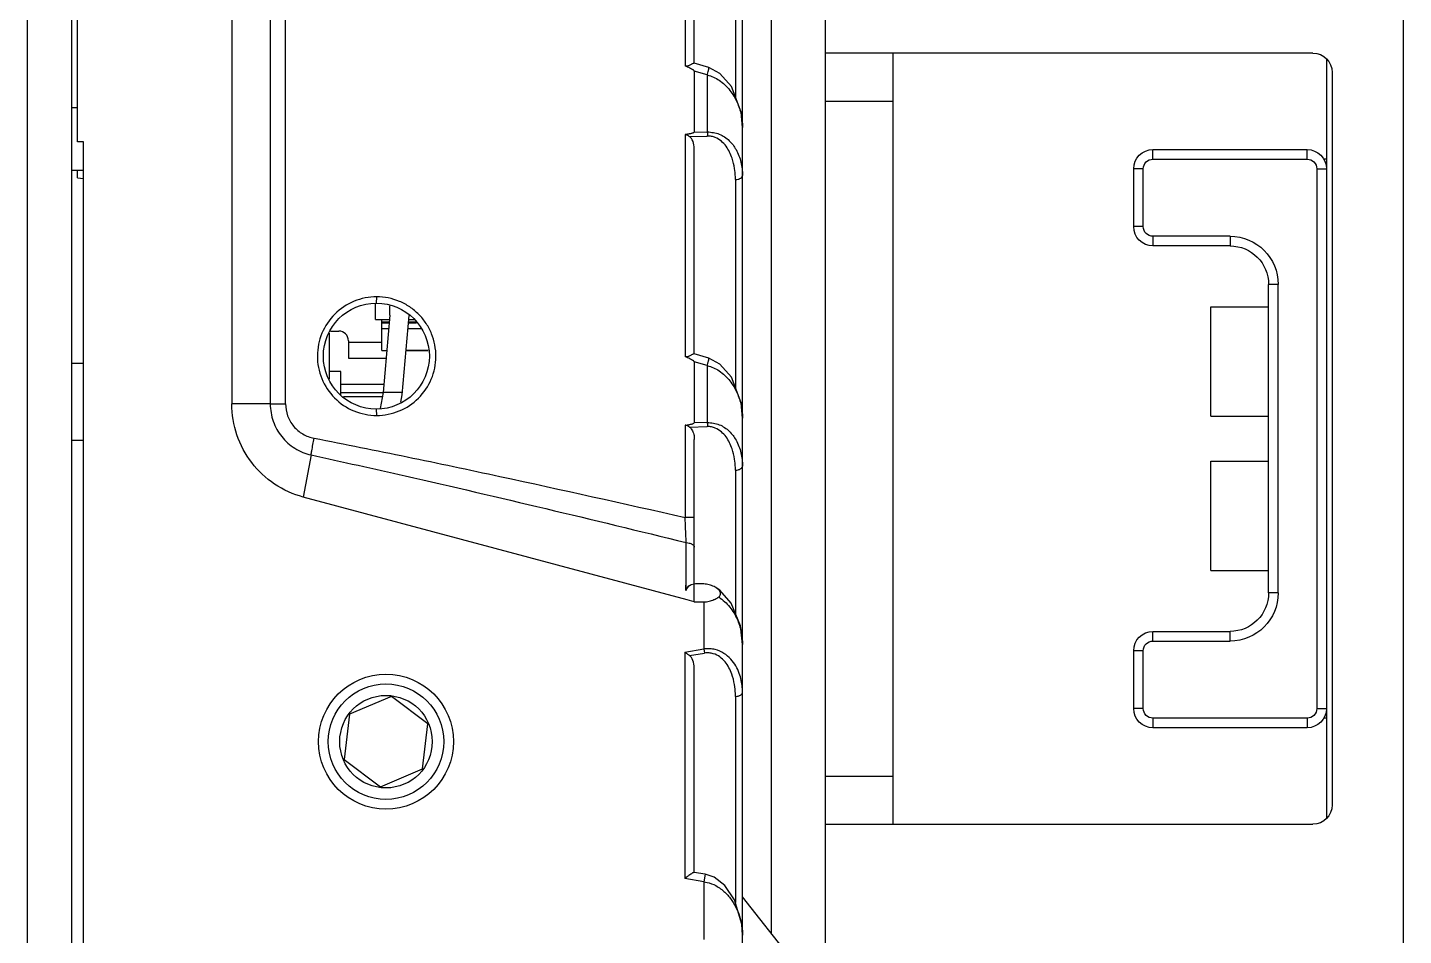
# Model space of a CAD drawing. Header units: millimetres. Extents: x 562 to 17351, y 2396 to 6995.
# Drawn here: x 15657.6 to 15729, y 5257.4 to 5304.5 of the extents above; entities that cross this region are included whole.
import ezdxf

# ---------------------------------------------------------------- set-up
doc = ezdxf.new("R2010")
doc.units = ezdxf.units.MM
for name, color, linetype in [('02___PRT_ALL_AXES', 7, 'Continuous'), ('1_1_1_1', 7, 'Continuous'), ('_35946', 7, 'Continuous'), ('_88746', 7, 'Continuous'), ('MSBR-1_1', 7, 'Continuous')]:
    doc.layers.add(name, color=color, linetype=linetype)
doc.layers.add('1', color=7, linetype='Continuous', true_color=0xffffff)

# ---------------------------------------------------------------- blocks, each defined once
blk = doc.blocks.new('sdf')
at = {"color": 7, "linetype": 'Continuous'}
for p, q in [((25040.807, 8228.624), (25040.807, 8488.536)), ((25039.307, 8220.994), (25039.307, 8467.102)), ((25012.807, 8461.063), (25012.807, 8256.097)), ((25014.803, 8461.063), (25014.803, 8256.097)), ((25015.595, 8256.097), (25015.595, 8461.063)), ((25036.333, 8283.58), (25036.333, 8273.627)), ((25036.807, 8273.764), (25036.807, 8283.58)), ((25038.942, 8282.811), (25038.942, 8272.005)), ((25004.807, 8269.705), (25004.807, 8278.705)), ((25037.561, 8273.547), (25036.8, 8273.775)), ((25037.481, 8273.164), (25036.807, 8273.366)), ((25036.807, 8273.366), (25036.807, 8270.196)), ((25037.481, 8273.164), (25037.481, 8270.214)), ((25005.107, 8269.705), (25004.807, 8269.705)), ((25005.107, 8227.83), (25005.107, 8269.705)), ((25036.333, 8270.07), (25036.333, 8258.551)), ((25036.555, 8269.976), (25037.481, 8269.999)), ((25036.807, 8270.196), (25037.481, 8270.214)), ((25036.807, 8258.689), (25036.807, 8269.335)), ((25004.807, 8267.83), (25004.807, 8268.205)), ((25004.807, 8267.83), (25005.107, 8267.799)), ((25038.942, 8267.735), (25038.942, 8256.929)), ((25020.307, 8261.33), (25020.324, 8261.656)), ((25017.857, 8259.768), (25017.857, 8257.392)), ((25037.561, 8258.471), (25036.8, 8258.7)), ((25037.481, 8258.088), (25036.807, 8258.291)), ((25036.807, 8258.291), (25036.807, 8255.121)), ((25037.481, 8258.088), (25037.481, 8255.138)), ((25014.803, 8256.097), (25012.807, 8256.097)), ((25014.803, 8256.097), (25015.595, 8256.097)), ((25020.324, 8255.504), (25020.307, 8255.83)), ((25036.333, 8254.995), (25036.333, 8250.21)), ((25036.555, 8254.9), (25037.481, 8254.924)), ((25037.481, 8255.138), (25036.807, 8255.121)), ((25036.807, 8246.75), (25036.807, 8254.26)), ((25016.922, 8253.451), (25016.513, 8251.268)), ((25038.942, 8252.66), (25038.942, 8245.226)), ((25036.437, 8245.929), (25016.512, 8251.268)), ((25036.807, 8250.21), (25036.333, 8250.21)), ((25036.352, 8249.756), (25036.333, 8250.21)), ((25036.369, 8249.319), (25036.352, 8249.756)), ((25036.384, 8248.149), (25036.385, 8248.913)), ((25036.384, 8248.669), (25036.385, 8248.913)), ((25036.376, 8247.001), (25036.384, 8248.149)), ((25036.377, 8247.001), (25036.382, 8248.149)), ((25036.382, 8248.149), (25036.384, 8248.669)), ((25036.375, 8246.417), (25036.377, 8247.001)), ((25036.379, 8246.416), (25036.376, 8247.001)), ((25036.647, 8246.709), (25036.572, 8246.679)), ((25036.807, 8246.75), (25036.646, 8246.71)), ((25036.807, 8245.83), (25036.807, 8246.75)), ((25036.807, 8245.83), (25036.437, 8245.929)), ((25036.807, 8245.83), (25037.307, 8245.83)), ((25037.307, 8245.83), (25037.307, 8243.391)), ((25036.307, 8243.228), (25037.307, 8243.391)), ((25036.307, 8243.228), (25036.307, 8231.473)), ((25036.551, 8243.048), (25037.342, 8243.177)), ((25037.307, 8243.391), (25037.342, 8243.177)), ((25036.807, 8231.784), (25036.807, 8242.405)), ((25021.087, 8240.931), (25018.911, 8239.998)), ((25022.982, 8239.513), (25021.087, 8240.931)), ((25038.942, 8240.926), (25038.942, 8230.228)), ((25018.911, 8239.998), (25018.631, 8237.647)), ((25022.702, 8237.162), (25022.982, 8239.513)), ((25018.631, 8237.647), (25020.527, 8236.23)), ((25020.527, 8236.23), (25022.702, 8237.162)), ((25037.371, 8231.705), (25036.797, 8231.799)), ((25037.307, 8231.311), (25036.307, 8231.473)), ((25037.371, 8231.705), (25037.307, 8231.311)), ((25037.307, 8231.311), (25037.307, 8228.315)), ((25041.807, 8227.355), (25039.307, 8230.528))]:
    blk.add_line(p, q, dxfattribs=at)
for points in [[(25039.307, 8270.433), (25039.233, 8271.228), (25038.732, 8272.564), (25038.136, 8273.244), (25037.561, 8273.547)], [(25039.307, 8255.357), (25039.233, 8256.153), (25038.732, 8257.488), (25038.136, 8258.168), (25037.561, 8258.471)], [(25039.307, 8243.613), (25039.197, 8244.594), (25038.723, 8245.769), (25038.129, 8246.439), (25037.894, 8246.595)], [(25038.898, 8230.378), (25038.397, 8231.119), (25037.829, 8231.554), (25037.371, 8231.705)], [(25039.307, 8228.538), (25039.269, 8229.117), (25038.898, 8230.378)]]:
    blk.add_lwpolyline(points, dxfattribs=at)
for centre, radius in [((25020.307, 8258.58), 2.75), ((25020.807, 8238.58), 3.5), ((25020.807, 8238.58), 3), ((25020.807, 8238.58), 2.4)]:
    blk.add_circle(centre, radius, dxfattribs=at)
blk.add_arc((24841.198, 8241.645), 195.322, 2.13253, 2.25186, dxfattribs=at)
for centre, end_param in [((25036.307, 8269.254), -0.34832), ((25036.307, 8242.323), -0.340384)]:
    blk.add_ellipse(centre, major_axis=(0.085, 0.787), ratio=0.625869, start_param=-1.399955, end_param=end_param, dxfattribs=at)
for points, knots in [([(25036.8, 8273.775), (25036.797, 8273.776), (25036.789, 8273.776), (25036.769, 8273.771), (25036.737, 8273.757), (25036.69, 8273.733), (25036.634, 8273.704), (25036.57, 8273.67), (25036.511, 8273.643), (25036.46, 8273.624), (25036.405, 8273.61), (25036.359, 8273.615), (25036.333, 8273.627)], [0, 0, 0, 0, 0.018452, 0.044904, 0.122328, 0.228528, 0.357266, 0.502929, 0.660744, 0.743558, 0.828004, 1, 1, 1, 1]), ([(25036.807, 8273.366), (25036.801, 8273.376), (25036.789, 8273.395), (25036.762, 8273.418), (25036.733, 8273.435), (25036.694, 8273.459), (25036.644, 8273.485), (25036.562, 8273.526), (25036.458, 8273.573), (25036.375, 8273.609), (25036.333, 8273.627)], [0, 0, 0, 0, 0.06274, 0.125083, 0.187789, 0.250247, 0.375219, 0.500171, 0.750088, 1, 1, 1, 1]), ([(25037.481, 8273.164), (25037.485, 8273.178), (25037.504, 8273.241), (25037.521, 8273.304), (25037.533, 8273.353)], [0, 0, 0, 0, 0.234733, 1, 1, 1, 1]), ([(25037.481, 8273.164), (25037.591, 8273.137), (25037.804, 8273.063), (25038, 8272.953), (25038.092, 8272.892)], [0, 0, 0, 0, 0.50722, 1, 1, 1, 1]), ([(25037.533, 8273.353), (25037.539, 8273.377), (25037.547, 8273.412), (25037.556, 8273.456), (25037.561, 8273.485), (25037.564, 8273.509), (25037.565, 8273.527), (25037.565, 8273.539), (25037.563, 8273.546), (25037.561, 8273.547)], [0, 0, 0, 0, 0.37606, 0.542984, 0.690012, 0.812837, 0.907301, 0.969767, 1, 1, 1, 1]), ([(25038.092, 8272.892), (25038.305, 8272.75), (25038.669, 8272.401), (25039.042, 8271.772), (25039.257, 8271.109), (25039.306, 8270.656), (25039.307, 8270.433)], [0, 0, 0, 0, 0.269793, 0.522533, 0.76442, 1, 1, 1, 1]), ([(25036.807, 8270.196), (25036.791, 8270.183), (25036.765, 8270.165), (25036.728, 8270.147), (25036.689, 8270.134), (25036.638, 8270.124), (25036.577, 8270.111), (25036.517, 8270.099), (25036.435, 8270.085), (25036.374, 8270.076), (25036.333, 8270.07)], [0, 0, 0, 0, 0.125407, 0.187894, 0.250203, 0.375527, 0.500587, 0.625301, 0.750111, 1, 1, 1, 1]), ([(25036.333, 8270.07), (25036.354, 8270.073), (25036.397, 8270.07), (25036.454, 8270.043), (25036.506, 8270.011), (25036.539, 8269.988), (25036.555, 8269.976)], [0, 0, 0, 0, 0.257796, 0.511515, 0.759394, 1, 1, 1, 1]), ([(25037.481, 8270.214), (25037.589, 8270.206), (25037.799, 8270.185), (25038.006, 8270.134), (25038.103, 8270.097)], [0, 0, 0, 0, 0.509429, 1, 1, 1, 1]), ([(25037.481, 8270.214), (25037.482, 8270.194), (25037.483, 8270.123), (25037.483, 8270.051), (25037.481, 8269.999)], [0, 0, 0, 0, 0.274207, 1, 1, 1, 1]), ([(25037.897, 8269.917), (25037.833, 8269.945), (25037.696, 8269.988), (25037.553, 8270.001), (25037.481, 8269.999)], [0, 0, 0, 0, 0.495387, 1, 1, 1, 1]), ([(25038.769, 8268.841), (25038.731, 8268.951), (25038.642, 8269.168), (25038.463, 8269.473), (25038.219, 8269.74), (25038.011, 8269.87), (25037.897, 8269.917)], [0, 0, 0, 0, 0.244859, 0.491614, 0.741426, 1, 1, 1, 1]), ([(25038.103, 8270.097), (25038.296, 8270.023), (25038.554, 8269.843), (25038.818, 8269.543), (25038.924, 8269.38), (25038.971, 8269.298)], [0, 0, 0, 0, 0.516818, 0.761558, 1, 1, 1, 1]), ([(25038.971, 8269.298), (25039.03, 8269.194), (25039.13, 8268.98), (25039.234, 8268.644), (25039.294, 8268.299), (25039.307, 8268.066), (25039.307, 8267.949)], [0, 0, 0, 0, 0.253645, 0.503228, 0.750435, 1, 1, 1, 1]), ([(25038.942, 8267.735), (25038.942, 8267.784), (25038.938, 8267.977), (25038.92, 8268.17), (25038.898, 8268.312)], [0, 0, 0, 0, 0.250652, 1, 1, 1, 1]), ([(25038.942, 8267.735), (25038.988, 8267.738), (25039.057, 8267.748), (25039.144, 8267.775), (25039.201, 8267.801), (25039.247, 8267.834), (25039.289, 8267.88), (25039.307, 8267.923), (25039.307, 8267.949)], [0, 0, 0, 0, 0.305362, 0.455106, 0.593546, 0.716472, 0.824371, 1, 1, 1, 1]), ([(25019.15, 8261.424), (25018.781, 8261.272), (25018.096, 8260.818), (25017.638, 8260.135), (25017.484, 8259.766)], [0, 0, 0, 0, 0.499882, 1, 1, 1, 1]), ([(25020.324, 8261.656), (25020.124, 8261.656), (25019.722, 8261.616), (25019.336, 8261.5), (25019.15, 8261.424)], [0, 0, 0, 0, 0.499002, 1, 1, 1, 1]), ([(25021.507, 8261.419), (25021.32, 8261.497), (25020.931, 8261.616), (25020.526, 8261.656), (25020.324, 8261.656)], [0, 0, 0, 0, 0.501053, 1, 1, 1, 1]), ([(25023.173, 8259.736), (25023.097, 8259.923), (25022.907, 8260.284), (25022.523, 8260.758), (25022.052, 8261.148), (25021.694, 8261.341), (25021.507, 8261.419)], [0, 0, 0, 0, 0.250096, 0.50009, 0.749947, 1, 1, 1, 1]), ([(25017.484, 8259.766), (25017.33, 8259.398), (25017.166, 8258.592), (25017.324, 8257.785), (25017.475, 8257.416)], [0, 0, 0, 0, 0.499996, 1, 1, 1, 1]), ([(25023.158, 8257.386), (25023.312, 8257.754), (25023.479, 8258.559), (25023.323, 8259.366), (25023.173, 8259.736)], [0, 0, 0, 0, 0.499984, 1, 1, 1, 1]), ([(25036.8, 8258.7), (25036.797, 8258.701), (25036.789, 8258.701), (25036.769, 8258.696), (25036.737, 8258.681), (25036.69, 8258.658), (25036.634, 8258.628), (25036.57, 8258.595), (25036.511, 8258.567), (25036.46, 8258.548), (25036.405, 8258.535), (25036.359, 8258.54), (25036.333, 8258.551)], [0, 0, 0, 0, 0.018452, 0.044904, 0.122328, 0.228528, 0.357266, 0.502929, 0.660744, 0.743558, 0.828004, 1, 1, 1, 1]), ([(25036.807, 8258.291), (25036.801, 8258.301), (25036.789, 8258.32), (25036.762, 8258.342), (25036.733, 8258.36), (25036.694, 8258.383), (25036.644, 8258.41), (25036.562, 8258.45), (25036.458, 8258.498), (25036.375, 8258.534), (25036.333, 8258.551)], [0, 0, 0, 0, 0.062749, 0.125075, 0.187791, 0.250243, 0.375217, 0.500169, 0.750087, 1, 1, 1, 1]), ([(25037.481, 8258.088), (25037.485, 8258.103), (25037.504, 8258.166), (25037.521, 8258.229), (25037.533, 8258.277)], [0, 0, 0, 0, 0.234733, 1, 1, 1, 1]), ([(25037.533, 8258.277), (25037.539, 8258.301), (25037.547, 8258.336), (25037.556, 8258.381), (25037.561, 8258.41), (25037.564, 8258.433), (25037.565, 8258.452), (25037.565, 8258.463), (25037.563, 8258.471), (25037.561, 8258.471)], [0, 0, 0, 0, 0.37606, 0.542984, 0.690012, 0.812837, 0.907301, 0.969767, 1, 1, 1, 1]), ([(25017.475, 8257.416), (25017.628, 8257.044), (25018.083, 8256.354), (25018.771, 8255.894), (25019.141, 8255.74)], [0, 0, 0, 0, 0.500101, 1, 1, 1, 1]), ([(25037.481, 8258.088), (25037.591, 8258.062), (25037.804, 8257.988), (25038, 8257.878), (25038.092, 8257.817)], [0, 0, 0, 0, 0.50722, 1, 1, 1, 1]), ([(25038.092, 8257.817), (25038.305, 8257.675), (25038.669, 8257.325), (25039.042, 8256.697), (25039.257, 8256.034), (25039.306, 8255.58), (25039.307, 8255.357)], [0, 0, 0, 0, 0.269793, 0.522533, 0.76442, 1, 1, 1, 1]), ([(25021.498, 8255.738), (25021.865, 8255.889), (25022.547, 8256.341), (25023.003, 8257.02), (25023.158, 8257.386)], [0, 0, 0, 0, 0.499886, 1, 1, 1, 1]), ([(25016.512, 8251.268), (25015.988, 8251.408), (25014.978, 8251.866), (25013.769, 8253), (25012.987, 8254.461), (25012.807, 8255.555), (25012.807, 8256.098)], [0, 0, 0, 0, 0.250011, 0.499999, 0.749988, 1, 1, 1, 1]), ([(25014.803, 8256.097), (25014.802, 8255.794), (25014.907, 8255.181), (25015.359, 8254.371), (25016.052, 8253.755), (25016.626, 8253.518), (25016.922, 8253.451)], [0, 0, 0, 0, 0.250176, 0.50006, 0.74994, 1, 1, 1, 1]), ([(25015.595, 8256.097), (25015.595, 8255.889), (25015.651, 8255.574), (25015.827, 8255.194), (25016.008, 8254.936), (25016.231, 8254.713), (25016.574, 8254.474), (25016.874, 8254.362), (25017.078, 8254.325)], [0, 0, 0, 0, 0.249438, 0.374933, 0.500145, 0.62536, 0.750816, 1, 1, 1, 1]), ([(25019.141, 8255.74), (25019.328, 8255.662), (25019.718, 8255.544), (25020.122, 8255.504), (25020.324, 8255.504)], [0, 0, 0, 0, 0.501009, 1, 1, 1, 1]), ([(25020.324, 8255.504), (25020.524, 8255.504), (25020.926, 8255.544), (25021.313, 8255.661), (25021.498, 8255.738)], [0, 0, 0, 0, 0.498965, 1, 1, 1, 1]), ([(25036.333, 8254.995), (25036.374, 8255.001), (25036.435, 8255.01), (25036.516, 8255.024), (25036.577, 8255.036), (25036.638, 8255.048), (25036.689, 8255.058), (25036.728, 8255.071), (25036.765, 8255.089), (25036.791, 8255.108), (25036.807, 8255.121)], [0, 0, 0, 0, 0.249886, 0.374696, 0.499412, 0.624472, 0.749793, 0.812105, 0.874598, 1, 1, 1, 1]), ([(25036.486, 8254.948), (25036.464, 8254.962), (25036.416, 8254.989), (25036.36, 8254.999), (25036.333, 8254.995)], [0, 0, 0, 0, 0.493695, 1, 1, 1, 1]), ([(25036.555, 8254.9), (25036.549, 8254.904), (25036.527, 8254.921), (25036.504, 8254.937), (25036.486, 8254.948)], [0, 0, 0, 0, 0.245482, 1, 1, 1, 1]), ([(25036.555, 8254.9), (25036.604, 8254.864), (25036.675, 8254.782), (25036.741, 8254.648), (25036.78, 8254.522), (25036.802, 8254.392), (25036.806, 8254.304), (25036.806, 8254.26)], [0, 0, 0, 0, 0.257263, 0.44456, 0.62998, 0.814811, 1, 1, 1, 1]), ([(25037.481, 8255.138), (25037.589, 8255.131), (25037.799, 8255.109), (25038.006, 8255.058), (25038.103, 8255.021)], [0, 0, 0, 0, 0.509429, 1, 1, 1, 1]), ([(25037.481, 8255.138), (25037.482, 8255.119), (25037.483, 8255.047), (25037.483, 8254.976), (25037.481, 8254.924)], [0, 0, 0, 0, 0.274207, 1, 1, 1, 1]), ([(25037.897, 8254.842), (25037.833, 8254.869), (25037.696, 8254.913), (25037.553, 8254.926), (25037.481, 8254.924)], [0, 0, 0, 0, 0.495387, 1, 1, 1, 1]), ([(25038.769, 8253.766), (25038.731, 8253.876), (25038.642, 8254.092), (25038.463, 8254.398), (25038.219, 8254.664), (25038.011, 8254.794), (25037.897, 8254.842)], [0, 0, 0, 0, 0.244859, 0.491614, 0.741426, 1, 1, 1, 1]), ([(25038.103, 8255.021), (25038.296, 8254.948), (25038.554, 8254.767), (25038.818, 8254.467), (25038.924, 8254.305), (25038.971, 8254.222)], [0, 0, 0, 0, 0.516818, 0.761558, 1, 1, 1, 1]), ([(25016.922, 8253.451), (25016.934, 8253.522), (25016.984, 8253.813), (25017.037, 8254.104), (25017.078, 8254.325)], [0, 0, 0, 0, 0.242346, 1, 1, 1, 1]), ([(25017.078, 8254.325), (25018.689, 8254.012), (25021.906, 8253.363), (25028.327, 8252.005), (25033.133, 8250.937), (25036.333, 8250.21)], [0, 0, 0, 0, 0.249999, 0.499999, 1, 1, 1, 1]), ([(25038.971, 8254.222), (25039.03, 8254.119), (25039.13, 8253.905), (25039.234, 8253.568), (25039.294, 8253.224), (25039.307, 8252.991), (25039.307, 8252.874)], [0, 0, 0, 0, 0.253645, 0.503228, 0.750435, 1, 1, 1, 1]), ([(25016.922, 8253.451), (25018.549, 8253.098), (25025.052, 8251.654), (25031.53, 8250.097), (25036.385, 8248.913)], [0, 0, 0, 0, 0.249885, 1, 1, 1, 1]), ([(25038.942, 8252.66), (25038.942, 8252.708), (25038.938, 8252.901), (25038.92, 8253.094), (25038.898, 8253.237)], [0, 0, 0, 0, 0.250652, 1, 1, 1, 1]), ([(25038.942, 8252.66), (25038.988, 8252.662), (25039.057, 8252.673), (25039.144, 8252.7), (25039.201, 8252.726), (25039.247, 8252.759), (25039.289, 8252.804), (25039.307, 8252.847), (25039.307, 8252.874)], [0, 0, 0, 0, 0.305362, 0.455106, 0.593546, 0.716472, 0.824371, 1, 1, 1, 1]), ([(25036.385, 8248.913), (25036.439, 8248.909), (25036.518, 8248.895), (25036.618, 8248.864), (25036.683, 8248.834), (25036.736, 8248.797), (25036.785, 8248.746), (25036.807, 8248.698), (25036.807, 8248.668)], [0, 0, 0, 0, 0.309107, 0.459256, 0.597691, 0.720322, 0.827347, 1, 1, 1, 1]), ([(25036.646, 8246.71), (25036.609, 8246.696), (25036.537, 8246.662), (25036.475, 8246.609), (25036.45, 8246.58)], [0, 0, 0, 0, 0.507458, 1, 1, 1, 1]), ([(25037.894, 8246.595), (25037.814, 8246.64), (25037.64, 8246.707), (25037.367, 8246.761), (25037.087, 8246.78), (25036.899, 8246.766), (25036.807, 8246.75)], [0, 0, 0, 0, 0.24587, 0.496192, 0.748136, 1, 1, 1, 1]), ([(25036.45, 8246.58), (25036.43, 8246.557), (25036.395, 8246.506), (25036.38, 8246.446), (25036.379, 8246.416)], [0, 0, 0, 0, 0.508454, 1, 1, 1, 1]), ([(25036.458, 8246.595), (25036.436, 8246.57), (25036.398, 8246.514), (25036.38, 8246.448), (25036.38, 8246.415)], [0, 0, 0, 0, 0.502347, 1, 1, 1, 1]), ([(25036.572, 8246.679), (25036.561, 8246.674), (25036.519, 8246.653), (25036.482, 8246.622), (25036.458, 8246.595)], [0, 0, 0, 0, 0.238218, 1, 1, 1, 1]), ([(25037.826, 8245.947), (25037.848, 8245.957), (25037.935, 8245.999), (25038.017, 8246.051), (25038.076, 8246.092)], [0, 0, 0, 0, 0.252672, 1, 1, 1, 1]), ([(25038.076, 8246.092), (25038.099, 8246.108), (25038.138, 8246.146), (25038.167, 8246.222), (25038.163, 8246.301), (25038.135, 8246.375), (25038.089, 8246.441), (25038.012, 8246.52), (25037.943, 8246.568), (25037.894, 8246.595)], [0, 0, 0, 0, 0.127181, 0.248144, 0.367089, 0.487954, 0.611982, 0.739075, 1, 1, 1, 1]), ([(25038.076, 8246.092), (25038.183, 8246.014), (25038.384, 8245.849), (25038.648, 8245.572), (25038.863, 8245.27), (25039.027, 8244.951), (25039.152, 8244.622), (25039.241, 8244.289), (25039.295, 8243.953), (25039.307, 8243.727), (25039.307, 8243.614)], [0, 0, 0, 0, 0.138117, 0.270705, 0.398555, 0.523086, 0.644965, 0.764425, 0.882411, 1, 1, 1, 1]), ([(25037.307, 8245.83), (25037.397, 8245.83), (25037.575, 8245.851), (25037.745, 8245.91), (25037.826, 8245.947)], [0, 0, 0, 0, 0.503814, 1, 1, 1, 1]), ([(25036.476, 8243.102), (25036.462, 8243.113), (25036.406, 8243.154), (25036.349, 8243.196), (25036.307, 8243.228)], [0, 0, 0, 0, 0.245589, 1, 1, 1, 1]), ([(25037.892, 8243.357), (25037.798, 8243.381), (25037.602, 8243.411), (25037.405, 8243.403), (25037.307, 8243.391)], [0, 0, 0, 0, 0.49463, 1, 1, 1, 1]), ([(25037.791, 8243.144), (25037.719, 8243.165), (25037.569, 8243.194), (25037.417, 8243.189), (25037.342, 8243.177)], [0, 0, 0, 0, 0.49618, 1, 1, 1, 1]), ([(25038.749, 8242.089), (25038.707, 8242.201), (25038.609, 8242.423), (25038.413, 8242.732), (25038.143, 8242.994), (25037.913, 8243.107), (25037.791, 8243.144)], [0, 0, 0, 0, 0.244138, 0.490855, 0.74038, 1, 1, 1, 1]), ([(25039.141, 8242.12), (25039.092, 8242.254), (25038.97, 8242.518), (25038.708, 8242.88), (25038.35, 8243.186), (25038.052, 8243.316), (25037.892, 8243.357)], [0, 0, 0, 0, 0.234008, 0.47497, 0.728291, 1, 1, 1, 1]), ([(25036.551, 8243.048), (25036.545, 8243.052), (25036.52, 8243.07), (25036.495, 8243.089), (25036.476, 8243.102)], [0, 0, 0, 0, 0.244642, 1, 1, 1, 1]), ([(25039.307, 8241.14), (25039.307, 8241.223), (25039.294, 8241.555), (25039.226, 8241.886), (25039.141, 8242.12)], [0, 0, 0, 0, 0.250306, 1, 1, 1, 1]), ([(25038.942, 8240.926), (25038.942, 8240.977), (25038.938, 8241.183), (25038.917, 8241.389), (25038.892, 8241.542)], [0, 0, 0, 0, 0.250706, 1, 1, 1, 1]), ([(25038.942, 8240.926), (25038.988, 8240.928), (25039.057, 8240.938), (25039.144, 8240.965), (25039.201, 8240.992), (25039.247, 8241.025), (25039.289, 8241.07), (25039.307, 8241.113), (25039.307, 8241.14)], [0, 0, 0, 0, 0.305362, 0.455106, 0.593546, 0.716472, 0.824371, 1, 1, 1, 1]), ([(25036.703, 8231.758), (25036.675, 8231.741), (25036.617, 8231.701), (25036.559, 8231.66), (25036.529, 8231.637)], [0, 0, 0, 0, 0.460426, 1, 1, 1, 1]), ([(25036.797, 8231.799), (25036.792, 8231.8), (25036.779, 8231.797), (25036.758, 8231.789), (25036.732, 8231.775), (25036.713, 8231.764), (25036.703, 8231.758)], [0, 0, 0, 0, 0.144844, 0.364562, 0.65316, 1, 1, 1, 1]), ([(25036.529, 8231.637), (25036.511, 8231.624), (25036.436, 8231.57), (25036.363, 8231.515), (25036.307, 8231.473)], [0, 0, 0, 0, 0.242552, 1, 1, 1, 1]), ([(25037.307, 8231.311), (25037.361, 8231.303), (25037.572, 8231.262), (25037.777, 8231.186), (25037.92, 8231.111)], [0, 0, 0, 0, 0.252379, 1, 1, 1, 1]), ([(25037.92, 8231.111), (25038.008, 8231.065), (25038.175, 8230.959), (25038.397, 8230.771), (25038.59, 8230.565), (25038.811, 8230.277), (25039.027, 8229.892), (25039.145, 8229.564), (25039.19, 8229.399)], [0, 0, 0, 0, 0.136808, 0.269465, 0.398235, 0.523468, 0.765719, 1, 1, 1, 1]), ([(25039.19, 8229.399), (25039.229, 8229.258), (25039.287, 8228.973), (25039.307, 8228.683), (25039.307, 8228.539)], [0, 0, 0, 0, 0.502149, 1, 1, 1, 1])]:
    blk.add_open_spline(points, degree=3, knots=knots, dxfattribs=at)
for points in [[(25038.898, 8268.312), (25038.87, 8268.492), (25038.828, 8268.669), (25038.769, 8268.841)], [(25038.898, 8253.237), (25038.87, 8253.416), (25038.828, 8253.594), (25038.769, 8253.766)], [(25038.892, 8241.542), (25038.86, 8241.727), (25038.814, 8241.912), (25038.749, 8242.089)]]:
    blk.add_open_spline(points, degree=3, dxfattribs=at)
at = {"layer": '1', "color": 7, "linetype": 'Continuous'}
for p, q in [((25020.257, 8260.48), (25020.257, 8261.32)), ((25020.257, 8260.48), (25020.988, 8260.48)), ((25020.597, 8258.88), (25020.597, 8260.48)), ((25020.597, 8260.361), (25020.977, 8260.361)), ((25020.597, 8260.314), (25020.973, 8260.314)), ((25021.977, 8260.314), (25022.392, 8260.314)), ((25021.981, 8260.361), (25022.361, 8260.361)), ((25021.991, 8260.48), (25022.281, 8260.48)), ((25020.945, 8259.99), (25020.597, 8259.99)), ((25022.609, 8259.99), (25021.948, 8259.99)), ((25020.597, 8258.88), (25020.848, 8258.88)), ((25021.851, 8258.88), (25022.997, 8258.88))]:
    blk.add_line(p, q, dxfattribs=at)
at = {"layer": '1_1_1_1', "color": 7, "linetype": 'Continuous'}
blk.add_line((25022.997, 8258.88), (25021.851, 8258.88), dxfattribs=at)
at = {"layer": '_35946', "color": 7, "linetype": 'Continuous'}
for p, q in [((25021.007, 8260.7), (25021.007, 8261.191)), ((25021.007, 8260.7), (25020.657, 8256.7)), ((25021.649, 8256.569), (25022.009, 8260.686)), ((25020.657, 8256.7), (25020.511, 8255.871)), ((25021.661, 8256.7), (25020.657, 8256.7)), ((25021.582, 8256.188), (25021.649, 8256.569))]:
    blk.add_line(p, q, dxfattribs=at)
at = {"layer": '_88746', "color": 7, "linetype": 'Continuous'}
for p, q in [((25002.207, 8189.83), (25002.207, 8527.33)), ((25004.507, 8189.83), (25004.507, 8527.33)), ((25004.807, 8271.455), (25004.507, 8271.455)), ((25005.107, 8268.205), (25004.507, 8268.205)), ((25005.107, 8258.205), (25004.507, 8258.205)), ((25005.107, 8254.205), (25004.507, 8254.205))]:
    blk.add_line(p, q, dxfattribs=at)
at = {"layer": 'MSBR-1_1', "color": 7, "linetype": 'Continuous'}
for p, q in [((25017.932, 8259.88), (25018.357, 8259.88)), ((25018.857, 8259.38), (25018.857, 8258.48)), ((25020.597, 8259.28), (25018.857, 8259.28)), ((25018.857, 8258.48), (25020.813, 8258.48)), ((25018.457, 8257.78), (25017.857, 8257.78)), ((25018.457, 8256.573), (25018.457, 8257.78)), ((25018.457, 8257.13), (25020.694, 8257.13)), ((25020.653, 8256.68), (25018.457, 8256.68)), ((25018.595, 8256.48), (25020.618, 8256.48))]:
    blk.add_line(p, q, dxfattribs=at)
blk.add_arc((25018.357, 8259.38), 0.5, 0, 90, dxfattribs=at)
blk = doc.blocks.new('*U173')
blk.add_blockref('sdf', (-25022.008, -8361.98))
blk = doc.blocks.new('*U175')
at = {"color": 0, "linetype": 'ByBlock', "lineweight": -2, "transparency": 16777216}
blk.add_blockref('*U173', (0, 1350), dxfattribs=at)
blk = doc.blocks.new('sfb')
at = {"color": 114, "linetype": 'Continuous', "true_color": 0x139b48}
for p, q in [((18205.872, 10190.46), (18205.872, 10536.459)), ((18235.872, 10190.46), (18235.872, 10525.46)), ((18209.872, 10290.174), (18209.872, 10250.746)), ((18210.572, 10290.46), (18235.872, 10290.46)), ((18232.372, 10290.46), (18232.372, 10250.46)), ((18209.572, 10289.46), (18209.572, 10251.46)), ((18235.872, 10287.96), (18232.372, 10287.96)), ((18218.872, 10285.46), (18210.872, 10285.46)), ((18210.872, 10284.96), (18210.872, 10285.46)), ((18218.872, 10284.96), (18218.872, 10285.46)), ((18209.872, 10284.96), (18210.006, 10284.96)), ((18210.372, 10284.46), (18209.872, 10284.46)), ((18210.372, 10284.46), (18210.372, 10256.46)), ((18218.872, 10284.96), (18210.872, 10284.96)), ((18219.372, 10284.46), (18219.872, 10284.46)), ((18219.372, 10281.46), (18219.372, 10284.46)), ((18219.872, 10281.46), (18219.872, 10284.46)), ((18214.872, 10280.96), (18218.872, 10280.96)), ((18214.872, 10280.96), (18214.872, 10280.46)), ((18218.872, 10280.96), (18218.872, 10280.46)), ((18219.372, 10281.46), (18219.872, 10281.46)), ((18214.872, 10280.46), (18218.872, 10280.46)), ((18212.372, 10278.46), (18212.872, 10278.46)), ((18212.372, 10262.46), (18212.372, 10278.46)), ((18212.872, 10262.46), (18212.872, 10278.46)), ((18212.372, 10262.46), (18212.872, 10262.46)), ((18218.872, 10260.46), (18214.872, 10260.46)), ((18214.872, 10259.96), (18214.872, 10260.46)), ((18218.872, 10259.96), (18218.872, 10260.46)), ((18218.872, 10259.96), (18214.872, 10259.96)), ((18219.372, 10259.46), (18219.872, 10259.46)), ((18219.372, 10256.46), (18219.372, 10259.46)), ((18219.872, 10256.46), (18219.872, 10259.46)), ((18210.372, 10256.46), (18209.872, 10256.46)), ((18209.872, 10255.96), (18210.006, 10255.96)), ((18210.872, 10255.96), (18218.872, 10255.96)), ((18210.872, 10255.96), (18210.872, 10255.46)), ((18218.872, 10255.96), (18218.872, 10255.46)), ((18219.372, 10256.46), (18219.872, 10256.46)), ((18210.872, 10255.46), (18218.872, 10255.46)), ((18235.872, 10252.96), (18232.372, 10252.96)), ((18235.872, 10250.46), (18210.572, 10250.46))]:
    blk.add_line(p, q, dxfattribs=at)
for centre, radius, start, end in [((18210.572, 10289.46), 1, 90, 180), ((18210.872, 10284.46), 1, 90, 180), ((18218.872, 10284.46), 1, 0, 90), ((18210.872, 10284.46), 0.5, 90, 180), ((18218.872, 10284.46), 0.5, 0, 90), ((18214.872, 10278.46), 2.5, 90, 180), ((18218.872, 10281.46), 1, 270, 0), ((18218.872, 10281.46), 0.5, 270, 0), ((18214.872, 10278.46), 2, 90, 180), ((18214.872, 10262.46), 2.5, 180, 270), ((18214.872, 10262.46), 2, 180, 270), ((18218.872, 10259.46), 1, 0, 90), ((18218.872, 10259.46), 0.5, 0, 90), ((18210.872, 10256.46), 1, 180, 270), ((18210.872, 10256.46), 0.5, 180, 270), ((18218.872, 10256.46), 1, 270, 0), ((18218.872, 10256.46), 0.5, 270, 0), ((18210.572, 10251.46), 1, 180, 270)]:
    blk.add_arc(centre, radius, start, end, dxfattribs=at)
at = {"layer": '02___PRT_ALL_AXES', "color": 114, "linetype": 'Continuous', "true_color": 0x139b48}
for p, q in [((18215.872, 10277.3), (18212.872, 10277.3)), ((18215.872, 10271.62), (18215.872, 10277.3)), ((18215.872, 10271.62), (18212.872, 10271.62)), ((18215.872, 10269.3), (18212.872, 10269.3)), ((18215.872, 10263.62), (18215.872, 10269.3)), ((18215.872, 10263.62), (18212.872, 10263.62))]:
    blk.add_line(p, q, dxfattribs=at)

msp = doc.modelspace()

# ---------------------------------------------------------------- block references
msp.add_blockref('*U175', (15677.399, 4040.867))
at = {"xscale": -1}
msp.add_blockref('sfb', (33934.869, -4987.275), dxfattribs=at)

doc.saveas('drawing.dxf')
